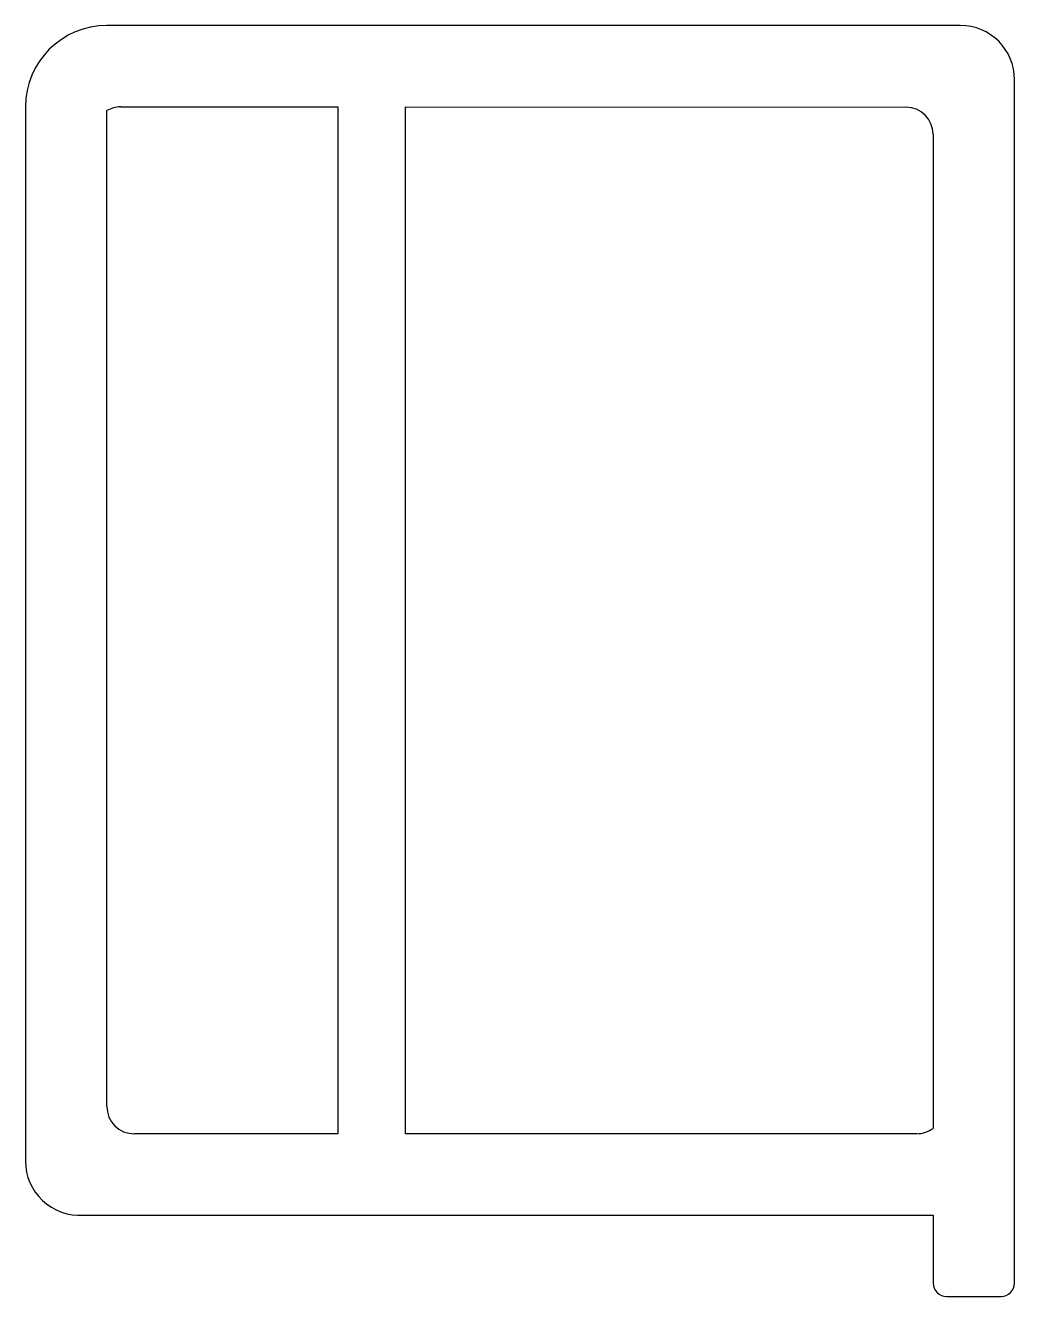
# Model space of a CAD drawing. Extents: x 2197.7 to 2234.1, y 1631.4 to 1678.2.
import ezdxf

# ---------------------------------------------------------------- set-up
doc = ezdxf.new("R2010")
doc.units = 0
doc.layers.get('0').update_dxf_attribs({"linetype": 'CONTINUOUS'})

msp = doc.modelspace()

# ---------------------------------------------------------------- linework, layer by layer
for p, q in [((2231.121, 1678.235), (2200.691, 1678.235)), ((2232.121, 1678.235), (2231.121, 1678.235)), ((2234.121, 1631.911), (2234.121, 1676.235)), ((2197.691, 1675.235), (2197.691, 1636.406)), ((2200.691, 1638.407), (2200.691, 1675.096)), ((2201.199, 1675.235), (2209.191, 1675.232)), ((2209.191, 1675.232), (2209.191, 1637.408)), ((2211.691, 1675.231), (2230.121, 1675.224)), ((2211.691, 1637.408), (2211.691, 1675.231)), ((2231.121, 1674.224), (2231.121, 1637.608)), ((2209.191, 1637.408), (2201.691, 1637.407)), ((2230.525, 1637.411), (2211.691, 1637.408)), ((2199.82, 1634.411), (2231.121, 1634.411)), ((2231.121, 1634.411), (2231.121, 1631.911)), ((2231.621, 1631.411), (2233.621, 1631.411))]:
    msp.add_line(p, q)
for centre, radius, start, end in [((2200.691, 1675.235), 3, 90, 180), ((2232.121, 1676.235), 2, 0, 90), ((2201.199, 1674.235), 1, 89.9781, 120.5182), ((2230.121, 1674.224), 1, 0.0034, 89.9782), ((2201.691, 1638.407), 1, 180, 270.0177), ((2230.525, 1638.411), 1, 270.0085, 306.5454), ((2199.691, 1636.406), 2, 180.0026, 273.6918), ((2231.621, 1631.911), 0.5, 180, 270), ((2233.621, 1631.911), 0.5, 270, 360)]:
    msp.add_arc(centre, radius, start, end)

doc.saveas('drawing.dxf')
